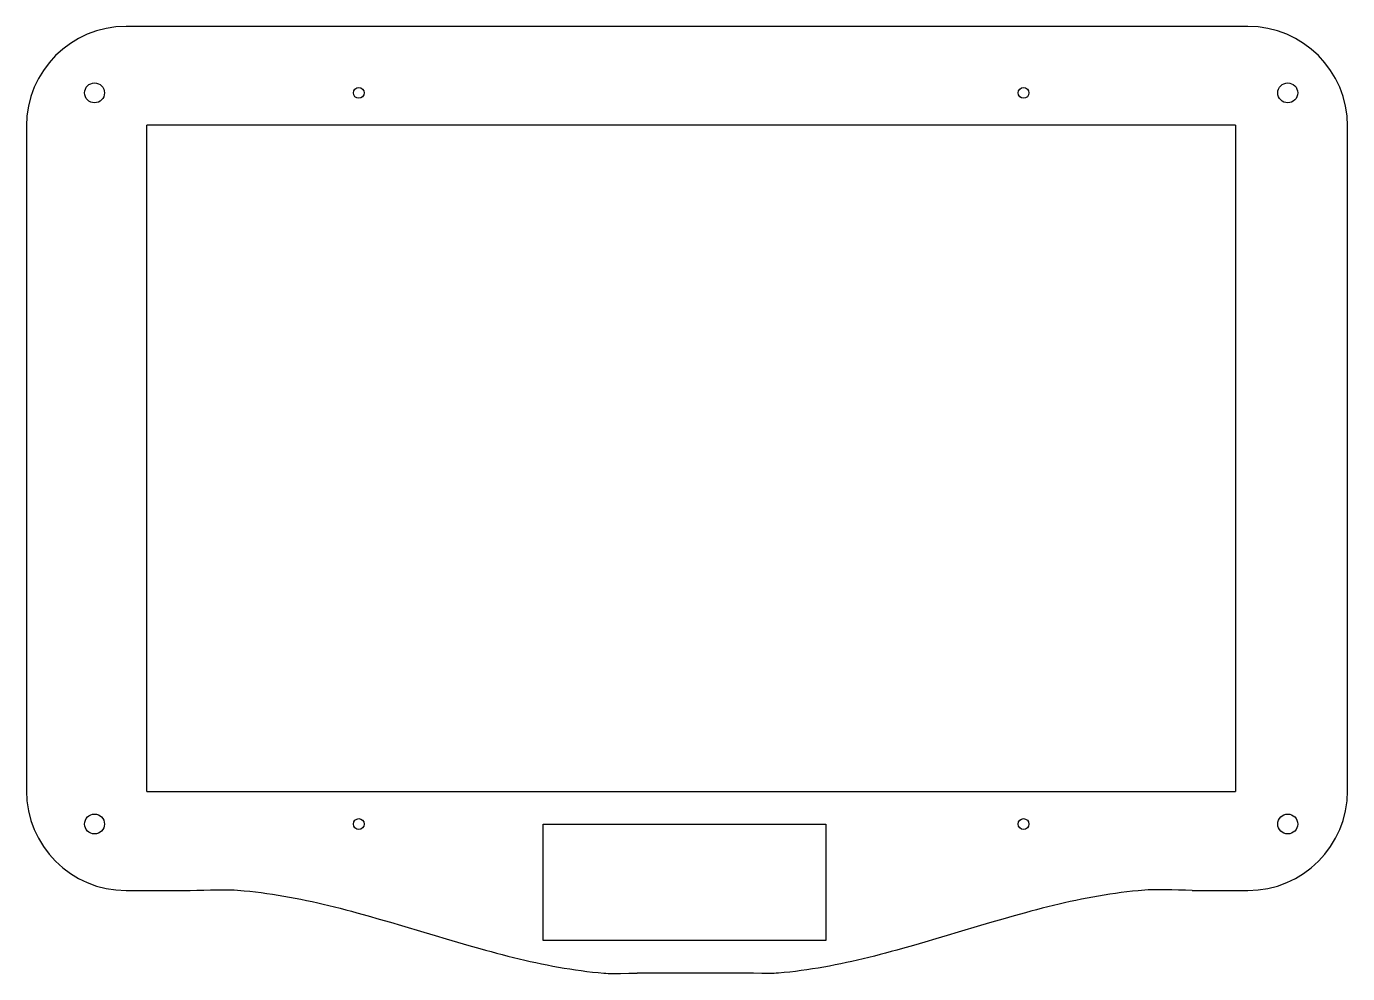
# Model space of a CAD drawing. Header units: millimetres. Extents: x 19 to 814, y 10 to 580.
import ezdxf

# ---------------------------------------------------------------- set-up
doc = ezdxf.new("R2010")
doc.units = ezdxf.units.MM
doc.header["$LTSCALE"] = 10
doc.layers.get('0').update_dxf_attribs({"linetype": 'CONTINUOUS'})

msp = doc.modelspace()

# ---------------------------------------------------------------- linework, layer by layer
at = {"linetype": 'CONTINUOUS'}
for p, q in [((110, 580), (79, 580)), ((728, 580), (110, 580)), ((754, 580), (728, 580)), ((19, 520), (19, 120)), ((91.5, 119.5), (91.5, 520.5)), ((746.5, 520.5), (91.5, 520.5)), ((746.5, 520.5), (746.5, 119.5)), ((814, 120), (814, 520)), ((91.5, 119.5), (746.5, 119.5)), ((79, 60), (117.53, 60)), ((110, 60), (117.53, 60)), ((720.47, 60), (728, 60)), ((720.47, 60), (754, 60)), ((451.5, 10.26), (386.5, 10.26))]:
    msp.add_line(p, q, dxfattribs=at)
msp.add_lwpolyline([(330, 100), (500, 100), (500, 30), (330, 30), (330, 100)], close=True, dxfattribs=at)
for points in [[(117.53, 60), (121.59, 60.12), (125.66, 60.24), (129.72, 60.36), (133.78, 60.43), (135.81, 60.45), (137.84, 60.45), (139.87, 60.42), (141.9, 60.38), (143.92, 60.3), (145.95, 60.2), (147.98, 60.06), (150, 59.89), (153.43, 59.55), (156.85, 59.16), (160.27, 58.73), (163.69, 58.27), (167.1, 57.76), (170.51, 57.22), (173.91, 56.65), (177.31, 56.04), (180.71, 55.4), (184.1, 54.72), (187.49, 54.02), (190.88, 53.29), (194.26, 52.54), (197.65, 51.75), (201.03, 50.95), (204.4, 50.12), (207.78, 49.27), (211.15, 48.4), (214.52, 47.51), (217.89, 46.6), (224.63, 44.74), (231.36, 42.83), (238.08, 40.87), (244.8, 38.89), (258.24, 34.87), (264.96, 32.85), (271.67, 30.85), (278.4, 28.88), (285.12, 26.93), (291.85, 25.03), (295.22, 24.11), (298.59, 23.19), (301.96, 22.3), (305.33, 21.42), (308.7, 20.56), (312.08, 19.72), (315.46, 18.9), (318.84, 18.11), (322.22, 17.34), (325.61, 16.6), (328.99, 15.89), (332.39, 15.21), (335.78, 14.55), (339.18, 13.93), (342.58, 13.34), (345.99, 12.79), (349.4, 12.27), (352.81, 11.78), (356.22, 11.34), (359.65, 10.94), (363.07, 10.58), (366.5, 10.26), (367.75, 10.16), (369, 10.09), (370.24, 10.04), (371.49, 10.01), (372.74, 10), (373.99, 10), (376.49, 10.04), (381.5, 10.18), (384, 10.23), (386.5, 10.26)], [(720.47, 60), (716.41, 60.12), (712.34, 60.24), (708.28, 60.36), (704.22, 60.43), (702.19, 60.45), (700.16, 60.45), (698.13, 60.42), (696.1, 60.38), (694.08, 60.3), (692.05, 60.2), (690.02, 60.06), (688, 59.89), (684.57, 59.55), (681.15, 59.16), (677.73, 58.73), (674.31, 58.27), (670.9, 57.76), (667.49, 57.22), (664.09, 56.65), (660.69, 56.04), (657.29, 55.4), (653.9, 54.72), (650.51, 54.02), (647.12, 53.29), (643.74, 52.54), (640.35, 51.75), (636.97, 50.95), (633.6, 50.12), (630.22, 49.27), (626.85, 48.4), (623.48, 47.51), (620.11, 46.6), (613.37, 44.74), (606.64, 42.83), (599.92, 40.87), (593.2, 38.89), (579.76, 34.87), (573.04, 32.85), (566.33, 30.85), (559.6, 28.88), (552.88, 26.93), (546.15, 25.03), (542.78, 24.11), (539.41, 23.19), (536.04, 22.3), (532.67, 21.42), (529.3, 20.56), (525.92, 19.72), (522.54, 18.9), (519.16, 18.11), (515.78, 17.34), (512.39, 16.6), (509.01, 15.89), (505.61, 15.21), (502.22, 14.55), (498.82, 13.93), (495.42, 13.34), (492.01, 12.79), (488.6, 12.27), (485.19, 11.78), (481.78, 11.34), (478.35, 10.94), (474.93, 10.58), (471.5, 10.26), (470.25, 10.16), (469, 10.09), (467.76, 10.04), (466.51, 10.01), (465.26, 10), (464.01, 10), (461.51, 10.04), (456.5, 10.18), (454, 10.23), (451.5, 10.26)]]:
    msp.add_lwpolyline(points, dxfattribs=at)
for centre, radius in [((60, 540), 6), ((219, 540), 3.25), ((619, 540), 3.25), ((778, 540), 6), ((60, 100), 6), ((778, 100), 6), ((219, 100), 3.25), ((619, 100), 3.25)]:
    msp.add_circle(centre, radius, dxfattribs=at)
for centre, start, end in [((79, 520), 90, 180), ((754, 520), 0, 90), ((79, 120), 180, 270), ((754, 120), 270, 0)]:
    msp.add_arc(centre, 60, start, end, dxfattribs=at)

doc.saveas('drawing.dxf')
